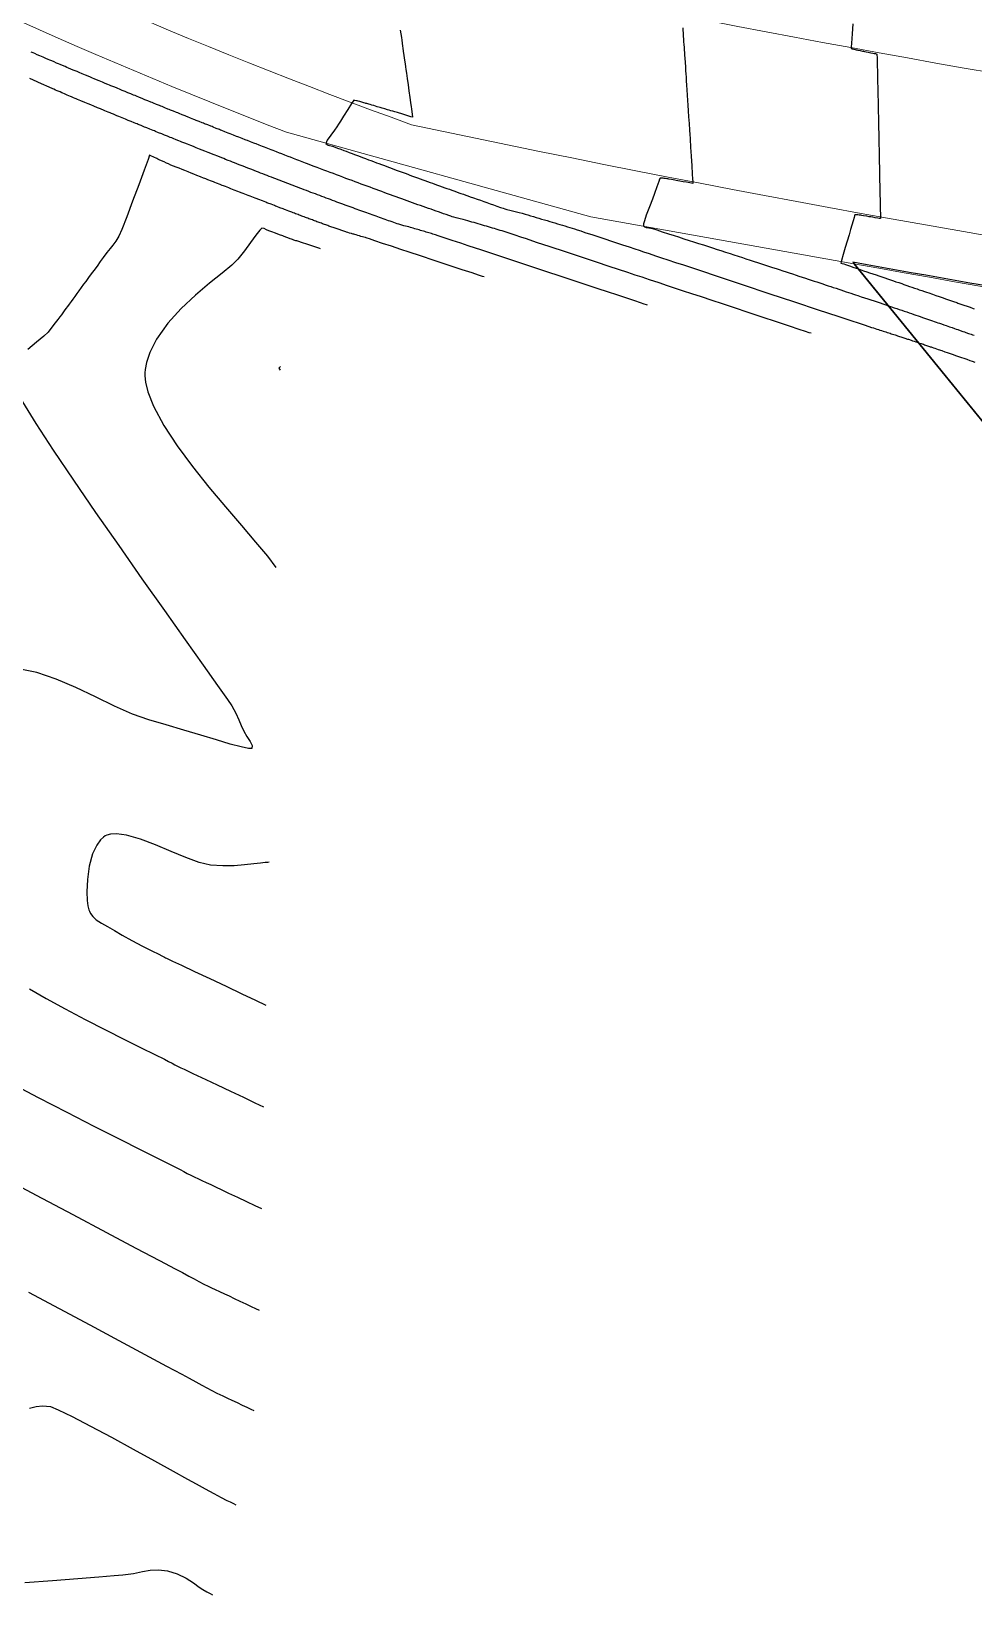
# Model space of a CAD drawing. Header units: millimetres. Extents: x 340454 to 342791, y 6993867 to 6995092.
# Drawn here: x 341293.2 to 341348.8, y 6994342.2 to 6994434.4 of the extents above; entities that cross this region are included whole.
import ezdxf

# ---------------------------------------------------------------- set-up
doc = ezdxf.new("R2010")
doc.units = ezdxf.units.MM
doc.header["$LTSCALE"] = 10
for name, color, linetype in [('T-HM-CURVA_INTERMEDIARIA', 45, 'Continuous'), ('T-HM-CURVA_MESTRA', 20, 'Continuous'), ('URB-Calçadas', 2, 'Continuous'), ('URB-Quadras', 3, 'Continuous')]:
    doc.layers.add(name, color=color, linetype=linetype)

msp = doc.modelspace()

# ---------------------------------------------------------------- linework, layer by layer
at = {"layer": 'T-HM-CURVA_INTERMEDIARIA', "color": 45, "linetype": 'Continuous', "lineweight": -3, "flags": 128}
for points, elevation in [([(341331.624, 6994434.579), (341331.655, 6994434.123), (341331.672, 6994433.875), (341331.681, 6994433.744), (341331.691, 6994433.613), (341331.705, 6994433.399), (341331.732, 6994432.997), (341331.76, 6994432.564), (341331.781, 6994432.254), (341331.796, 6994432.044), (341331.808, 6994431.877), (341331.822, 6994431.667), (341331.836, 6994431.45), (341331.852, 6994431.199), (341331.87, 6994430.919), (341331.889, 6994430.619), (341331.911, 6994430.289), (341331.929, 6994430.026), (341331.951, 6994429.695), (341331.974, 6994429.339), (341332, 6994428.934), (341332.024, 6994428.557), (341332.041, 6994428.285), (341332.055, 6994428.056), (341332.067, 6994427.871), (341332.077, 6994427.7), (341332.089, 6994427.504), (341332.1, 6994427.308), (341332.12, 6994426.994), (341332.153, 6994426.464), (341332.184, 6994425.95), (341332.201, 6994425.679), (341332.212, 6994425.51), (341332.217, 6994425.411), (341332.152, 6994425.423), (341332.049, 6994425.441), (341331.839, 6994425.479), (341331.652, 6994425.512), (341331.465, 6994425.545), (341331.341, 6994425.568), (341331.247, 6994425.584), (341331.153, 6994425.601), (341330.967, 6994425.634), (341330.805, 6994425.664), (341330.749, 6994425.673), (341330.697, 6994425.682), (341330.605, 6994425.697), (341330.526, 6994425.708), (341330.474, 6994425.715), (341330.422, 6994425.721), (341330.357, 6994425.726), (341330.299, 6994425.727), (341330.257, 6994425.671), (341330.209, 6994425.53), (341330.098, 6994425.202), (341329.966, 6994424.811), (341329.841, 6994424.483), (341329.66, 6994424.025), (341329.476, 6994423.542), (341329.364, 6994423.208), (341329.318, 6994423.023), (341329.313, 6994422.944), (341329.319, 6994422.92), (341329.336, 6994422.892), (341329.381, 6994422.851), (341329.47, 6994422.816), (341329.622, 6994422.794), (341329.845, 6994422.751), (341330.105, 6994422.667), (341330.422, 6994422.565), (341330.795, 6994422.445), (341331.122, 6994422.34), (341331.383, 6994422.256), (341331.697, 6994422.154), (341332.008, 6994422.054), (341332.256, 6994421.974), (341332.555, 6994421.877), (341332.851, 6994421.782), (341333.087, 6994421.705), (341333.371, 6994421.613), (341333.653, 6994421.522), (341333.877, 6994421.449), (341334.148, 6994421.361), (341334.416, 6994421.274), (341334.63, 6994421.205), (341334.888, 6994421.121), (341335.143, 6994421.038), (341335.347, 6994420.972), (341335.593, 6994420.892), (341335.837, 6994420.813), (341336.031, 6994420.749), (341336.265, 6994420.673), (341336.497, 6994420.597), (341336.683, 6994420.537), (341336.906, 6994420.463), (341337.128, 6994420.391), (341337.305, 6994420.333), (341337.518, 6994420.263), (341337.73, 6994420.194), (341337.899, 6994420.139), (341338.103, 6994420.072), (341338.305, 6994420.005), (341338.466, 6994419.953), (341338.661, 6994419.888), (341338.854, 6994419.825), (341339.008, 6994419.774), (341339.194, 6994419.713), (341339.379, 6994419.652), (341339.526, 6994419.603), (341339.705, 6994419.545), (341339.881, 6994419.486), (341340.022, 6994419.44), (341340.193, 6994419.383), (341340.362, 6994419.327), (341340.496, 6994419.283), (341340.66, 6994419.229), (341340.822, 6994419.175), (341340.951, 6994419.132), (341341.107, 6994419.08), (341341.262, 6994419.029), (341341.385, 6994418.988), (341341.535, 6994418.938), (341341.684, 6994418.889), (341341.802, 6994418.849), (341341.945, 6994418.801), (341342.145, 6994418.735), (341342.339, 6994418.67), (341342.53, 6994418.606), (341342.716, 6994418.544), (341342.899, 6994418.482), (341343.077, 6994418.422), (341343.253, 6994418.363), (341343.424, 6994418.306), (341343.593, 6994418.249), (341343.757, 6994418.194), (341343.92, 6994418.139), (341344.077, 6994418.086), (341344.234, 6994418.032), (341344.384, 6994417.982), (341344.535, 6994417.931), (341344.678, 6994417.882), (341344.823, 6994417.832), (341344.962, 6994417.785), (341345.101, 6994417.738), (341345.234, 6994417.692), (341345.367, 6994417.647), (341345.496, 6994417.603), (341345.624, 6994417.559), (341345.747, 6994417.517), (341345.87, 6994417.474), (341345.989, 6994417.433), (341346.108, 6994417.392), (341346.222, 6994417.353), (341346.336, 6994417.314), (341346.446, 6994417.276), (341346.555, 6994417.238), (341346.661, 6994417.201), (341346.765, 6994417.165), (341346.869, 6994417.129), (341347.011, 6994417.08), (341347.15, 6994417.031), (341347.25, 6994416.996), (341347.35, 6994416.962), (341347.495, 6994416.911), (341347.638, 6994416.861), (341347.734, 6994416.828), (341347.831, 6994416.794), (341347.98, 6994416.742), (341348.126, 6994416.691), (341348.219, 6994416.658), (341348.312, 6994416.626), (341348.464, 6994416.573), (341348.614, 6994416.52), (341348.704, 6994416.488), (341348.794, 6994416.457)], 691), ([(341341.655, 6994434.811), (341341.61, 6994434.228), (341341.568, 6994433.681), (341341.549, 6994433.438), (341341.543, 6994433.386), (341341.604, 6994433.353), (341341.653, 6994433.336), (341341.714, 6994433.319), (341341.786, 6994433.301), (341341.846, 6994433.287), (341341.894, 6994433.276), (341341.95, 6994433.264), (341342.084, 6994433.237), (341342.22, 6994433.209), (341342.278, 6994433.197), (341342.337, 6994433.185), (341342.43, 6994433.166), (341342.562, 6994433.14), (341342.718, 6994433.108), (341342.828, 6994433.086), (341342.903, 6994433.07), (341342.983, 6994433.062), (341343.071, 6994433.036), (341343.085, 6994432.786), (341343.091, 6994432.33), (341343.094, 6994432.037), (341343.097, 6994431.909), (341343.1, 6994431.781), (341343.102, 6994431.671), (341343.106, 6994431.523), (341343.11, 6994431.342), (341343.115, 6994431.104), (341343.124, 6994430.686), (341343.135, 6994430.179), (341343.146, 6994429.677), (341343.154, 6994429.27), (341343.161, 6994428.925), (341343.166, 6994428.656), (341343.171, 6994428.387), (341343.178, 6994428.042), (341343.185, 6994427.689), (341343.192, 6994427.401), (341343.198, 6994427.107), (341343.206, 6994426.735), (341343.215, 6994426.289), (341343.227, 6994425.723), (341343.238, 6994425.154), (341343.247, 6994424.699), (341343.252, 6994424.474), (341343.254, 6994424.324), (341343.257, 6994424.175), (341343.266, 6994423.91), (341343.277, 6994423.54), (341343.273, 6994423.344), (341343.199, 6994423.35), (341343.112, 6994423.37), (341342.974, 6994423.392), (341342.819, 6994423.417), (341342.715, 6994423.434), (341342.611, 6994423.45), (341342.473, 6994423.473), (341342.278, 6994423.504), (341342.175, 6994423.521), (341342.111, 6994423.531), (341342.026, 6994423.542), (341341.942, 6994423.552), (341341.88, 6994423.557), (341341.83, 6994423.559), (341341.768, 6994423.554), (341341.751, 6994423.498), (341341.725, 6994423.408), (341341.664, 6994423.199), (341341.591, 6994422.95), (341341.516, 6994422.691), (341341.427, 6994422.386), (341341.318, 6994422.012), (341341.206, 6994421.638), (341341.078, 6994421.219), (341340.976, 6994420.874), (341340.94, 6994420.719), (341341.015, 6994420.685), (341341.109, 6994420.662), (341341.225, 6994420.623), (341341.447, 6994420.548), (341341.707, 6994420.461), (341341.914, 6994420.39), (341342.079, 6994420.335), (341342.28, 6994420.267), (341342.48, 6994420.199), (341342.638, 6994420.146), (341342.831, 6994420.08), (341343.023, 6994420.015), (341343.175, 6994419.963), (341343.361, 6994419.9), (341343.544, 6994419.838), (341343.691, 6994419.788), (341343.869, 6994419.727), (341344.046, 6994419.667), (341344.186, 6994419.619), (341344.358, 6994419.561), (341344.528, 6994419.503), (341344.663, 6994419.456), (341344.827, 6994419.4), (341344.991, 6994419.344), (341345.121, 6994419.299), (341345.279, 6994419.245), (341345.436, 6994419.191), (341345.561, 6994419.148), (341345.714, 6994419.096), (341345.865, 6994419.044), (341345.985, 6994419.002), (341346.131, 6994418.952), (341346.335, 6994418.881), (341346.533, 6994418.813), (341346.729, 6994418.745), (341346.92, 6994418.678), (341347.162, 6994418.594), (341347.293, 6994418.549), (341347.35, 6994418.529), (341347.408, 6994418.509), (341347.589, 6994418.446), (341347.772, 6994418.382), (341347.833, 6994418.361), (341347.895, 6994418.339), (341348.072, 6994418.277), (341348.251, 6994418.215), (341348.317, 6994418.192), (341348.382, 6994418.169), (341348.555, 6994418.108), (341348.73, 6994418.047), (341348.8, 6994418.023)], 692), ([(341339.184, 6994416.576), (341339.084, 6994416.609), (341338.864, 6994416.682), (341338.491, 6994416.806), (341337.926, 6994416.993), (341337.143, 6994417.253), (341336.313, 6994417.528), (341335.478, 6994417.805), (341334.681, 6994418.069), (341333.963, 6994418.307), (341333.366, 6994418.505), (341332.724, 6994418.718), (341332.17, 6994418.902), (341331.673, 6994419.067), (341331.205, 6994419.222), (341330.733, 6994419.379), (341330.228, 6994419.546), (341329.673, 6994419.73), (341329.232, 6994419.876), (341328.829, 6994420.01), (341328.389, 6994420.156), (341327.833, 6994420.34), (341327.299, 6994420.518), (341326.548, 6994420.767), (341325.661, 6994421.061), (341324.723, 6994421.372), (341323.813, 6994421.673), (341323.015, 6994421.938), (341322.411, 6994422.139), (341322.081, 6994422.248), (341321.753, 6994422.357), (341321.452, 6994422.457), (341321.219, 6994422.534), (341321.096, 6994422.575), (341320.978, 6994422.611), (341320.864, 6994422.645), (341320.753, 6994422.678), (341320.641, 6994422.711), (341320.528, 6994422.745), (341320.413, 6994422.779), (341320.298, 6994422.814), (341320.181, 6994422.848), (341320.064, 6994422.883), (341319.945, 6994422.918), (341319.825, 6994422.954), (341319.704, 6994422.989), (341319.582, 6994423.025), (341319.459, 6994423.061), (341319.335, 6994423.098), (341319.209, 6994423.135), (341319.083, 6994423.171), (341318.955, 6994423.209), (341318.827, 6994423.247), (341318.696, 6994423.284), (341318.517, 6994423.327), (341318.275, 6994423.384), (341318.132, 6994423.419), (341318.049, 6994423.447), (341317.967, 6994423.476), (341317.853, 6994423.516), (341317.681, 6994423.575), (341317.537, 6994423.625), (341317.39, 6994423.677), (341317.243, 6994423.728), (341317.094, 6994423.78), (341316.946, 6994423.832), (341316.795, 6994423.886), (341316.644, 6994423.939), (341316.49, 6994423.993), (341316.337, 6994424.047), (341316.181, 6994424.102), (341316.026, 6994424.158), (341315.868, 6994424.214), (341315.71, 6994424.27), (341315.551, 6994424.328), (341315.391, 6994424.385), (341315.229, 6994424.443), (341315.066, 6994424.502), (341314.903, 6994424.561), (341314.738, 6994424.62), (341314.572, 6994424.681), (341314.405, 6994424.741), (341314.237, 6994424.802), (341314.068, 6994424.864), (341313.898, 6994424.926), (341313.727, 6994424.989), (341313.555, 6994425.052), (341313.382, 6994425.115), (341313.208, 6994425.18), (341313.032, 6994425.244), (341312.856, 6994425.309), (341312.679, 6994425.375), (341312.501, 6994425.441), (341312.321, 6994425.508), (341312.141, 6994425.575), (341311.96, 6994425.642), (341311.778, 6994425.71), (341311.595, 6994425.779), (341311.411, 6994425.848), (341311.226, 6994425.917), (341311.04, 6994425.988), (341310.853, 6994426.058), (341310.665, 6994426.129), (341310.476, 6994426.2), (341310.287, 6994426.272), (341310.096, 6994426.344), (341309.905, 6994426.417), (341309.657, 6994426.512), (341309.52, 6994426.564), (341309.458, 6994426.588), (341309.397, 6994426.611), (341309.205, 6994426.685), (341309.013, 6994426.758), (341308.951, 6994426.782), (341308.889, 6994426.806), (341308.698, 6994426.879), (341308.506, 6994426.953), (341308.444, 6994426.977), (341308.381, 6994427.001), (341308.191, 6994427.074), (341308, 6994427.148), (341307.937, 6994427.172), (341307.874, 6994427.196), (341307.684, 6994427.27), (341307.494, 6994427.343), (341307.43, 6994427.368), (341307.367, 6994427.392), (341307.178, 6994427.466), (341306.988, 6994427.539), (341306.924, 6994427.564), (341306.86, 6994427.589), (341306.672, 6994427.663), (341306.483, 6994427.736), (341306.418, 6994427.761), (341306.354, 6994427.786), (341306.166, 6994427.86), (341305.977, 6994427.934), (341305.912, 6994427.959), (341305.847, 6994427.985), (341305.66, 6994428.058), (341305.473, 6994428.131), (341305.407, 6994428.157), (341305.341, 6994428.183), (341305.155, 6994428.256), (341304.968, 6994428.33), (341304.901, 6994428.356), (341304.835, 6994428.382), (341304.65, 6994428.456), (341304.464, 6994428.529), (341304.396, 6994428.556), (341304.329, 6994428.582), (341304.145, 6994428.655), (341303.96, 6994428.728), (341303.891, 6994428.756), (341303.823, 6994428.783), (341303.64, 6994428.856), (341303.457, 6994428.928), (341303.387, 6994428.956), (341303.317, 6994428.984), (341303.136, 6994429.057), (341302.954, 6994429.129), (341302.882, 6994429.158), (341302.811, 6994429.186), (341302.631, 6994429.258), (341302.451, 6994429.33), (341302.378, 6994429.36), (341302.305, 6994429.389), (341302.127, 6994429.46), (341301.948, 6994429.532), (341301.874, 6994429.562), (341301.8, 6994429.592), (341301.623, 6994429.663), (341301.446, 6994429.735), (341301.37, 6994429.765), (341301.294, 6994429.796), (341301.12, 6994429.866), (341300.944, 6994429.938), (341300.866, 6994429.969), (341300.788, 6994430.001), (341300.616, 6994430.071), (341300.442, 6994430.141), (341300.362, 6994430.174), (341300.282, 6994430.206), (341300.112, 6994430.275), (341299.941, 6994430.345), (341299.859, 6994430.379), (341299.776, 6994430.412), (341299.609, 6994430.481), (341299.44, 6994430.55), (341299.355, 6994430.585), (341299.27, 6994430.619), (341299.106, 6994430.687), (341298.939, 6994430.755), (341298.851, 6994430.791), (341298.764, 6994430.827), (341298.602, 6994430.893), (341298.438, 6994430.961), (341298.347, 6994430.998), (341298.257, 6994431.036), (341298.099, 6994431.101), (341297.938, 6994431.167), (341297.844, 6994431.206), (341297.749, 6994431.245), (341297.595, 6994431.309), (341297.438, 6994431.374), (341297.34, 6994431.415), (341297.241, 6994431.456), (341297.091, 6994431.518), (341296.938, 6994431.582), (341296.839, 6994431.623), (341296.739, 6994431.665), (341296.589, 6994431.727), (341296.439, 6994431.79), (341296.338, 6994431.832), (341296.238, 6994431.874), (341296.068, 6994431.945), (341295.94, 6994431.998), (341295.893, 6994432.018), (341295.819, 6994432.049), (341295.709, 6994432.095), (341295.58, 6994432.15), (341295.441, 6994432.208), (341295.338, 6994432.251), (341295.236, 6994432.295), (341295.09, 6994432.357), (341294.943, 6994432.419), (341294.839, 6994432.463), (341294.735, 6994432.507), (341294.591, 6994432.569), (341294.445, 6994432.631), (341294.34, 6994432.676), (341294.235, 6994432.721), (341294.092, 6994432.782), (341293.948, 6994432.844), (341293.842, 6994432.89), (341293.736, 6994432.936), (341293.594, 6994432.997), (341293.452, 6994433.059), (341293.344, 6994433.106), (341293.237, 6994433.152)], 689), ([(341329.551, 6994418.237), (341329.487, 6994418.258), (341329.352, 6994418.303), (341329.13, 6994418.376), (341328.799, 6994418.486), (341328.329, 6994418.642), (341327.796, 6994418.819), (341327.202, 6994419.016), (341326.652, 6994419.198), (341325.765, 6994419.493), (341324.641, 6994419.865), (341323.381, 6994420.283), (341322.085, 6994420.713), (341320.853, 6994421.122), (341319.786, 6994421.475), (341318.984, 6994421.741), (341318.549, 6994421.886), (341318.045, 6994422.053), (341317.575, 6994422.209), (341317.221, 6994422.326), (341317.065, 6994422.378), (341316.978, 6994422.404), (341316.896, 6994422.429), (341316.819, 6994422.452), (341316.742, 6994422.475), (341316.663, 6994422.499), (341316.584, 6994422.522), (341316.505, 6994422.546), (341316.424, 6994422.57), (341316.343, 6994422.594), (341316.261, 6994422.618), (341316.178, 6994422.643), (341316.094, 6994422.667), (341316.01, 6994422.692), (341315.925, 6994422.717), (341315.839, 6994422.742), (341315.752, 6994422.768), (341315.665, 6994422.793), (341315.577, 6994422.819), (341315.488, 6994422.845), (341315.398, 6994422.871), (341315.193, 6994422.92), (341315.008, 6994422.964), (341314.951, 6994422.983), (341314.894, 6994423.003), (341314.809, 6994423.033), (341314.696, 6994423.072), (341314.597, 6994423.107), (341314.496, 6994423.142), (341314.394, 6994423.178), (341314.291, 6994423.213), (341314.189, 6994423.25), (341314.084, 6994423.286), (341313.98, 6994423.323), (341313.874, 6994423.361), (341313.768, 6994423.398), (341313.661, 6994423.436), (341313.553, 6994423.474), (341313.445, 6994423.513), (341313.336, 6994423.552), (341313.225, 6994423.592), (341313.115, 6994423.631), (341313.003, 6994423.672), (341312.891, 6994423.712), (341312.777, 6994423.753), (341312.664, 6994423.794), (341312.549, 6994423.836), (341312.434, 6994423.877), (341312.318, 6994423.92), (341312.201, 6994423.962), (341312.084, 6994424.005), (341311.966, 6994424.048), (341311.846, 6994424.092), (341311.727, 6994424.136), (341311.606, 6994424.18), (341311.486, 6994424.225), (341311.364, 6994424.27), (341311.242, 6994424.315), (341311.118, 6994424.361), (341310.995, 6994424.407), (341310.87, 6994424.453), (341310.745, 6994424.5), (341310.619, 6994424.547), (341310.493, 6994424.594), (341310.365, 6994424.642), (341310.238, 6994424.69), (341310.109, 6994424.738), (341309.98, 6994424.787), (341309.85, 6994424.836), (341309.72, 6994424.885), (341309.589, 6994424.935), (341309.458, 6994424.985), (341309.325, 6994425.035), (341309.188, 6994425.088), (341309.059, 6994425.137), (341308.934, 6994425.184), (341308.81, 6994425.232), (341308.68, 6994425.281), (341308.548, 6994425.332), (341308.422, 6994425.38), (341308.295, 6994425.429), (341308.168, 6994425.478), (341308.038, 6994425.528), (341307.908, 6994425.577), (341307.781, 6994425.626), (341307.654, 6994425.675), (341307.528, 6994425.724), (341307.396, 6994425.775), (341307.266, 6994425.825), (341307.142, 6994425.873), (341307.018, 6994425.921), (341306.884, 6994425.973), (341306.752, 6994426.024), (341306.63, 6994426.071), (341306.509, 6994426.118), (341306.372, 6994426.171), (341306.237, 6994426.224), (341306.118, 6994426.27), (341306, 6994426.316), (341305.86, 6994426.371), (341305.723, 6994426.424), (341305.607, 6994426.469), (341305.491, 6994426.515), (341305.348, 6994426.57), (341305.208, 6994426.625), (341305.095, 6994426.669), (341304.983, 6994426.714), (341304.837, 6994426.771), (341304.694, 6994426.827), (341304.584, 6994426.87), (341304.475, 6994426.913), (341304.325, 6994426.972), (341304.179, 6994427.03), (341304.073, 6994427.072), (341303.967, 6994427.114), (341303.814, 6994427.174), (341303.664, 6994427.233), (341303.562, 6994427.274), (341303.459, 6994427.314), (341303.303, 6994427.377), (341303.149, 6994427.437), (341303.051, 6994427.477), (341302.952, 6994427.516), (341302.791, 6994427.58), (341302.634, 6994427.643), (341302.54, 6994427.68), (341302.445, 6994427.718), (341302.28, 6994427.784), (341302.119, 6994427.848), (341302.029, 6994427.884), (341301.939, 6994427.92), (341301.769, 6994427.989), (341301.603, 6994428.055), (341301.518, 6994428.089), (341301.433, 6994428.124), (341301.258, 6994428.194), (341301.086, 6994428.263), (341301.006, 6994428.295), (341300.927, 6994428.327), (341300.746, 6994428.4), (341300.569, 6994428.472), (341300.495, 6994428.502), (341300.421, 6994428.532), (341300.235, 6994428.607), (341300.052, 6994428.681), (341299.984, 6994428.709), (341299.916, 6994428.736), (341299.723, 6994428.815), (341299.533, 6994428.892), (341299.472, 6994428.917), (341299.411, 6994428.942), (341299.302, 6994428.986), (341299.12, 6994429.061), (341299.014, 6994429.104), (341298.96, 6994429.126), (341298.906, 6994429.148), (341298.795, 6994429.194), (341298.602, 6994429.272), (341298.494, 6994429.317), (341298.402, 6994429.354), (341298.287, 6994429.402), (341298.085, 6994429.485), (341297.972, 6994429.531), (341297.898, 6994429.562), (341297.779, 6994429.611), (341297.566, 6994429.698), (341297.45, 6994429.746), (341297.394, 6994429.769), (341297.317, 6994429.801), (341297.138, 6994429.875), (341296.925, 6994429.963), (341296.747, 6994430.037), (341296.59, 6994430.102), (341296.398, 6994430.182), (341296.165, 6994430.279), (341295.969, 6994430.361), (341295.885, 6994430.396), (341295.829, 6994430.419), (341295.724, 6994430.463), (341295.618, 6994430.508), (341295.558, 6994430.533), (341295.457, 6994430.576), (341295.356, 6994430.618), (341295.31, 6994430.638), (341295.201, 6994430.685), (341295.092, 6994430.732), (341295.041, 6994430.753), (341294.934, 6994430.8), (341294.827, 6994430.846), (341294.774, 6994430.869), (341294.668, 6994430.916), (341294.562, 6994430.962), (341294.508, 6994430.986), (341294.296, 6994431.08), (341293.834, 6994431.286), (341293.369, 6994431.493), (341293.15, 6994431.591)], 688), ([(341319.918, 6994419.898), (341319.821, 6994419.93), (341319.6, 6994420.003), (341319.216, 6994420.131), (341318.624, 6994420.327), (341317.809, 6994420.597), (341316.972, 6994420.875), (341316.182, 6994421.137), (341315.507, 6994421.361), (341315.016, 6994421.524), (341314.474, 6994421.703), (341313.943, 6994421.879), (341313.486, 6994422.031), (341313.163, 6994422.138), (341313.035, 6994422.18), (341312.979, 6994422.198), (341312.927, 6994422.214), (341312.842, 6994422.239), (341312.755, 6994422.265), (341312.667, 6994422.291), (341312.576, 6994422.318), (341312.484, 6994422.345), (341312.391, 6994422.373), (341312.296, 6994422.401), (341312.247, 6994422.415), (341312.199, 6994422.429), (341312.149, 6994422.443), (341312.1, 6994422.458), (341311.989, 6994422.484), (341311.885, 6994422.509), (341311.822, 6994422.531), (341311.771, 6994422.548), (341311.712, 6994422.569), (341311.657, 6994422.588), (341311.601, 6994422.607), (341311.545, 6994422.627), (341311.489, 6994422.647), (341311.432, 6994422.667), (341311.374, 6994422.687), (341311.316, 6994422.708), (341311.258, 6994422.728), (341311.199, 6994422.749), (341311.14, 6994422.77), (341311.081, 6994422.791), (341311.021, 6994422.812), (341310.96, 6994422.834), (341310.9, 6994422.856), (341310.838, 6994422.878), (341310.777, 6994422.9), (341310.715, 6994422.922), (341310.652, 6994422.945), (341310.589, 6994422.968), (341310.526, 6994422.991), (341310.462, 6994423.014), (341310.398, 6994423.037), (341310.334, 6994423.06), (341310.269, 6994423.084), (341310.204, 6994423.108), (341310.138, 6994423.132), (341310.072, 6994423.156), (341310.005, 6994423.181), (341309.939, 6994423.206), (341309.871, 6994423.23), (341309.804, 6994423.256), (341309.736, 6994423.281), (341309.667, 6994423.306), (341309.598, 6994423.332), (341309.529, 6994423.358), (341309.46, 6994423.384), (341309.39, 6994423.41), (341309.32, 6994423.436), (341309.249, 6994423.463), (341309.178, 6994423.489), (341309.107, 6994423.516), (341309.035, 6994423.543), (341308.963, 6994423.571), (341308.891, 6994423.598), (341308.818, 6994423.626), (341308.745, 6994423.653), (341308.672, 6994423.681), (341308.598, 6994423.709), (341308.409, 6994423.781), (341308.223, 6994423.852), (341308.153, 6994423.879), (341308.084, 6994423.906), (341307.891, 6994423.979), (341307.701, 6994424.052), (341307.635, 6994424.077), (341307.57, 6994424.103), (341307.374, 6994424.178), (341307.18, 6994424.252), (341307.118, 6994424.276), (341307.056, 6994424.3), (341306.856, 6994424.377), (341306.658, 6994424.453), (341306.6, 6994424.476), (341306.543, 6994424.498), (341306.432, 6994424.541), (341306.245, 6994424.613), (341306.136, 6994424.655), (341306.083, 6994424.676), (341306.03, 6994424.697), (341305.918, 6994424.74), (341305.724, 6994424.815), (341305.614, 6994424.858), (341305.566, 6994424.877), (341305.517, 6994424.896), (341305.403, 6994424.94), (341305.204, 6994425.018), (341305.092, 6994425.061), (341305.005, 6994425.096), (341304.889, 6994425.141), (341304.684, 6994425.221), (341304.57, 6994425.266), (341304.493, 6994425.296), (341304.375, 6994425.342), (341304.163, 6994425.425), (341304.047, 6994425.471), (341303.981, 6994425.497), (341303.861, 6994425.544), (341303.643, 6994425.63), (341303.524, 6994425.677), (341303.47, 6994425.698), (341303.392, 6994425.729), (341303.214, 6994425.8), (341303, 6994425.884), (341302.823, 6994425.954), (341302.669, 6994426.015), (341302.476, 6994426.092), (341302.284, 6994426.168), (341302.131, 6994426.229), (341301.951, 6994426.301), (341301.769, 6994426.373), (341301.623, 6994426.43), (341301.466, 6994426.495), (341301.322, 6994426.558), (341301.208, 6994426.611), (341301.071, 6994426.674), (341300.822, 6994426.788), (341300.694, 6994426.845), (341300.641, 6994426.871), (341300.465, 6994426.951), (341300.285, 6994427.033), (341300.209, 6994427.069), (341300.119, 6994426.828), (341299.89, 6994426.201), (341299.57, 6994425.332), (341299.211, 6994424.364), (341298.862, 6994423.44), (341298.573, 6994422.702), (341298.395, 6994422.294), (341298.219, 6994422.003), (341298.052, 6994421.78), (341297.883, 6994421.577), (341297.699, 6994421.342), (341297.481, 6994421.044), (341297.306, 6994420.804), (341297.114, 6994420.541), (341296.928, 6994420.287), (341296.779, 6994420.084), (341296.614, 6994419.857), (341296.454, 6994419.639), (341296.326, 6994419.464), (341296.183, 6994419.268), (341296.044, 6994419.078), (341295.933, 6994418.925), (341295.807, 6994418.754), (341295.685, 6994418.587), (341295.587, 6994418.453), (341295.477, 6994418.302), (341295.369, 6994418.154), (341295.282, 6994418.036), (341295.184, 6994417.901), (341295.091, 6994417.773), (341295.017, 6994417.671), (341294.923, 6994417.544), (341294.81, 6994417.393), (341294.653, 6994417.184), (341294.46, 6994416.932), (341294.239, 6994416.649), (341293.973, 6994416.399), (341293.545, 6994416.052), (341293.046, 6994415.62)], 687), ([(341310.286, 6994421.559), (341310.238, 6994421.574), (341310.116, 6994421.615), (341309.885, 6994421.692), (341309.541, 6994421.806), (341309.168, 6994421.929), (341309.005, 6994421.983), (341308.943, 6994422.003), (341308.892, 6994422.018), (341308.839, 6994422.034), (341308.761, 6994422.054), (341308.707, 6994422.073), (341308.642, 6994422.096), (341308.574, 6994422.12), (341308.503, 6994422.146), (341308.454, 6994422.163), (341308.404, 6994422.182), (341308.353, 6994422.201), (341308.301, 6994422.22), (341308.247, 6994422.24), (341308.193, 6994422.261), (341308.137, 6994422.282), (341308.055, 6994422.313), (341307.864, 6994422.386), (341307.636, 6994422.473), (341307.425, 6994422.554), (341307.244, 6994422.623), (341307.107, 6994422.675), (341306.961, 6994422.754), (341306.829, 6994422.782), (341306.708, 6994422.658), (341306.476, 6994422.356), (341306.162, 6994421.931), (341305.797, 6994421.441), (341305.412, 6994420.942), (341305.06, 6994420.601), (341304.479, 6994420.125), (341303.74, 6994419.53), (341302.913, 6994418.828), (341302.069, 6994418.036), (341301.278, 6994417.166), (341300.613, 6994416.233), (341300.217, 6994415.451), (341300.025, 6994414.849), (341299.954, 6994414.442), (341299.938, 6994414.237), (341299.937, 6994414.065), (341299.972, 6994413.704), (341300.112, 6994413.122), (341300.446, 6994412.279), (341301.06, 6994411.143), (341301.844, 6994409.948), (341302.745, 6994408.728), (341303.71, 6994407.516), (341304.686, 6994406.347), (341305.621, 6994405.254), (341306.462, 6994404.271), (341307.157, 6994403.432), (341307.651, 6994402.771)], 686), ([(341292.726, 6994412.529), (341293.517, 6994411.25), (341294.534, 6994409.692), (341295.722, 6994407.925), (341297.026, 6994406.023), (341298.392, 6994404.059), (341299.764, 6994402.103), (341301.087, 6994400.229), (341302.307, 6994398.509), (341303.369, 6994397.015), (341304.218, 6994395.82), (341304.798, 6994394.995), (341305.055, 6994394.614), (341305.287, 6994394.178), (341305.462, 6994393.803), (341305.609, 6994393.462), (341305.759, 6994393.128), (341305.946, 6994392.802), (341306.136, 6994392.514), (341306.259, 6994392.277), (341306.242, 6994392.108), (341306.05, 6994392.1), (341305.61, 6994392.192), (341304.965, 6994392.367), (341304.159, 6994392.605), (341303.233, 6994392.886), (341302.23, 6994393.19), (341301.191, 6994393.5), (341300.161, 6994393.794), (341299.203, 6994394.132), (341298.15, 6994394.603), (341297.031, 6994395.146), (341295.876, 6994395.699), (341294.715, 6994396.2), (341293.576, 6994396.588), (341292.49, 6994396.799)], 687), ([(341307.259, 6994385.397), (341307.181, 6994385.393), (341307.016, 6994385.379), (341306.748, 6994385.35), (341306.354, 6994385.3), (341305.804, 6994385.237), (341305.192, 6994385.191), (341304.52, 6994385.183), (341303.792, 6994385.232), (341303.14, 6994385.383), (341302.351, 6994385.67), (341301.476, 6994386.034), (341300.566, 6994386.416), (341299.673, 6994386.758), (341298.847, 6994387), (341298.269, 6994387.082), (341297.9, 6994387.059), (341297.692, 6994386.996), (341297.6, 6994386.949), (341297.503, 6994386.883), (341297.325, 6994386.722), (341297.096, 6994386.413), (341296.858, 6994385.902), (341296.657, 6994385.163), (341296.549, 6994384.385), (341296.52, 6994383.646), (341296.543, 6994383.137), (341296.583, 6994382.829), (341296.618, 6994382.668), (341296.638, 6994382.603), (341296.668, 6994382.523), (341296.737, 6994382.379), (341296.862, 6994382.198), (341297.064, 6994382.007), (341297.371, 6994381.811), (341297.731, 6994381.615), (341298.138, 6994381.371), (341298.59, 6994381.098), (341299.17, 6994380.78), (341299.785, 6994380.459), (341300.345, 6994380.177), (341300.756, 6994379.973), (341300.928, 6994379.888), (341301.018, 6994379.84), (341301.093, 6994379.801), (341301.152, 6994379.772), (341301.212, 6994379.744), (341301.285, 6994379.71), (341301.369, 6994379.67), (341301.572, 6994379.574), (341302.097, 6994379.326), (341302.855, 6994378.968), (341303.758, 6994378.541), (341304.719, 6994378.086), (341305.65, 6994377.646), (341306.462, 6994377.262), (341307.069, 6994376.975)], 686), ([(341293.136, 6994377.943), (341294.128, 6994377.372), (341295.246, 6994376.76), (341296.426, 6994376.135), (341297.607, 6994375.525), (341298.725, 6994374.958), (341299.719, 6994374.46), (341300.527, 6994374.06), (341301.085, 6994373.784), (341301.333, 6994373.661), (341301.538, 6994373.551), (341301.704, 6994373.462), (341301.865, 6994373.379), (341302.057, 6994373.286), (341302.251, 6994373.196), (341302.408, 6994373.122), (341302.563, 6994373.048), (341302.756, 6994372.957), (341303.009, 6994372.838), (341303.52, 6994372.596), (341304.202, 6994372.274), (341304.971, 6994371.91), (341305.739, 6994371.547), (341306.422, 6994371.224), (341306.934, 6994370.982)], 687), ([(341291.975, 6994372.409), (341293.652, 6994371.526), (341295.327, 6994370.66), (341296.936, 6994369.84), (341298.414, 6994369.094), (341299.697, 6994368.451), (341300.721, 6994367.941), (341301.423, 6994367.593), (341301.738, 6994367.435), (341302.006, 6994367.291), (341302.23, 6994367.17), (341302.432, 6994367.062), (341302.637, 6994366.957), (341302.869, 6994366.843), (341303.055, 6994366.757), (341303.289, 6994366.648), (341303.555, 6994366.523), (341303.817, 6994366.399), (341304.143, 6994366.245), (341304.43, 6994366.109), (341304.869, 6994365.902), (341305.392, 6994365.654), (341305.932, 6994365.399), (341306.423, 6994365.167), (341306.798, 6994364.989)], 688), ([(341291.276, 6994366.977), (341293.522, 6994365.784), (341295.685, 6994364.636), (341297.676, 6994363.579), (341299.406, 6994362.66), (341300.787, 6994361.928), (341301.729, 6994361.428), (341302.143, 6994361.208), (341302.521, 6994361.005), (341302.835, 6994360.835), (341303.12, 6994360.683), (341303.409, 6994360.535), (341303.665, 6994360.409), (341303.866, 6994360.314), (341304.068, 6994360.221), (341304.327, 6994360.101), (341304.617, 6994359.964), (341304.893, 6994359.833), (341305.187, 6994359.694), (341305.53, 6994359.532), (341305.884, 6994359.365), (341306.191, 6994359.22), (341306.451, 6994359.097), (341306.663, 6994358.996)], 689), ([(341293.129, 6994353.228), (341293.521, 6994353.314), (341293.905, 6994353.359), (341294.378, 6994353.312), (341294.835, 6994353.132), (341295.653, 6994352.732), (341296.729, 6994352.17), (341297.962, 6994351.506), (341299.252, 6994350.801), (341300.497, 6994350.113), (341301.596, 6994349.503), (341302.448, 6994349.03), (341302.952, 6994348.754), (341303.487, 6994348.47), (341303.997, 6994348.198), (341304.439, 6994347.962), (341304.772, 6994347.785), (341304.953, 6994347.691), (341305.153, 6994347.595), (341305.297, 6994347.528)], 691), ([(341292.856, 6994342.936), (341294.5, 6994343.068), (341295.978, 6994343.185), (341297.214, 6994343.282), (341298.129, 6994343.355), (341298.645, 6994343.398), (341299.271, 6994343.483), (341299.788, 6994343.585), (341300.256, 6994343.669), (341300.73, 6994343.699), (341301.27, 6994343.637), (341301.841, 6994343.458), (341302.358, 6994343.2), (341302.797, 6994342.919), (341303.138, 6994342.676), (341303.357, 6994342.528), (341303.589, 6994342.404), (341303.779, 6994342.303), (341303.927, 6994342.225)], 692)]:
    msp.add_lwpolyline(points, dxfattribs=dict(at, elevation=elevation))
at = {"layer": 'T-HM-CURVA_MESTRA', "color": 20, "linetype": 'Continuous', "lineweight": -3, "flags": 128}
for points, elevation in [([(341314.984, 6994434.441), (341315.016, 6994434.23), (341315.047, 6994434.018), (341315.071, 6994433.848), (341315.095, 6994433.668), (341315.117, 6994433.505), (341315.133, 6994433.376), (341315.155, 6994433.214), (341315.193, 6994432.96), (341315.238, 6994432.672), (341315.271, 6994432.454), (341315.292, 6994432.288), (341315.313, 6994432.121), (341315.344, 6994431.91), (341315.39, 6994431.596), (341315.446, 6994431.216), (341315.495, 6994430.864), (341315.548, 6994430.481), (341315.59, 6994430.172), (341315.608, 6994430.041), (341315.619, 6994429.953), (341315.647, 6994429.79), (341315.692, 6994429.495), (341315.703, 6994429.324), (341315.612, 6994429.339), (341315.497, 6994429.383), (341315.368, 6994429.42), (341315.184, 6994429.474), (341315.077, 6994429.505), (341315.01, 6994429.524), (341314.943, 6994429.543), (341314.815, 6994429.581), (341314.655, 6994429.628), (341314.54, 6994429.661), (341314.434, 6994429.692), (341314.333, 6994429.722), (341314.232, 6994429.752), (341314.064, 6994429.801), (341313.925, 6994429.843), (341313.866, 6994429.86), (341313.808, 6994429.877), (341313.626, 6994429.932), (341313.416, 6994429.994), (341313.298, 6994430.03), (341313.214, 6994430.055), (341313.129, 6994430.081), (341313.075, 6994430.097), (341313.017, 6994430.114), (341312.959, 6994430.131), (341312.907, 6994430.146), (341312.83, 6994430.168), (341312.774, 6994430.184), (341312.721, 6994430.199), (341312.658, 6994430.217), (341312.599, 6994430.233), (341312.51, 6994430.257), (341312.452, 6994430.271), (341312.395, 6994430.286), (341312.312, 6994430.305), (341312.255, 6994430.315), (341312.204, 6994430.268), (341312.108, 6994430.116), (341311.888, 6994429.767), (341311.639, 6994429.375), (341311.458, 6994429.089), (341311.334, 6994428.895), (341311.236, 6994428.741), (341311.111, 6994428.547), (341310.9, 6994428.26), (341310.68, 6994427.957), (341310.597, 6994427.757), (341310.74, 6994427.666), (341310.985, 6994427.609), (341311.141, 6994427.55), (341311.293, 6994427.492), (341311.48, 6994427.422), (341311.656, 6994427.355), (341311.796, 6994427.302), (341311.97, 6994427.237), (341312.145, 6994427.171), (341312.283, 6994427.119), (341312.456, 6994427.054), (341312.629, 6994426.989), (341312.766, 6994426.938), (341312.937, 6994426.874), (341313.108, 6994426.81), (341313.243, 6994426.759), (341313.412, 6994426.696), (341313.581, 6994426.633), (341313.716, 6994426.583), (341313.883, 6994426.521), (341314.05, 6994426.459), (341314.183, 6994426.41), (341314.348, 6994426.349), (341314.514, 6994426.288), (341314.645, 6994426.239), (341314.809, 6994426.179), (341314.972, 6994426.119), (341315.102, 6994426.071), (341315.263, 6994426.012), (341315.425, 6994425.952), (341315.553, 6994425.905), (341315.713, 6994425.847), (341315.872, 6994425.789), (341315.999, 6994425.742), (341316.157, 6994425.685), (341316.314, 6994425.628), (341316.439, 6994425.582), (341316.595, 6994425.526), (341316.75, 6994425.469), (341316.874, 6994425.424), (341317.028, 6994425.369), (341317.181, 6994425.313), (341317.303, 6994425.269), (341317.455, 6994425.215), (341317.606, 6994425.16), (341317.727, 6994425.117), (341317.876, 6994425.063), (341318.026, 6994425.01), (341318.144, 6994424.967), (341318.292, 6994424.915), (341318.439, 6994424.862), (341318.556, 6994424.82), (341318.702, 6994424.769), (341318.847, 6994424.717), (341318.963, 6994424.676), (341319.106, 6994424.625), (341319.306, 6994424.555), (341319.505, 6994424.485), (341319.702, 6994424.415), (341319.897, 6994424.347), (341320.091, 6994424.279), (341320.284, 6994424.211), (341320.475, 6994424.145), (341320.665, 6994424.079), (341320.89, 6994424), (341321.04, 6994423.949), (341321.147, 6994423.91), (341321.256, 6994423.874), (341321.443, 6994423.828), (341321.75, 6994423.757), (341321.994, 6994423.697), (341322.165, 6994423.649), (341322.333, 6994423.599), (341322.5, 6994423.55), (341322.665, 6994423.502), (341322.83, 6994423.453), (341322.992, 6994423.406), (341323.155, 6994423.358), (341323.314, 6994423.311), (341323.473, 6994423.264), (341323.629, 6994423.218), (341323.786, 6994423.172), (341323.938, 6994423.127), (341324.092, 6994423.081), (341324.242, 6994423.036), (341324.393, 6994422.992), (341324.54, 6994422.948), (341324.688, 6994422.903), (341324.833, 6994422.86), (341324.977, 6994422.818), (341325.12, 6994422.774), (341325.25, 6994422.732), (341325.414, 6994422.677), (341325.614, 6994422.61), (341325.865, 6994422.527), (341326.334, 6994422.371), (341326.924, 6994422.175), (341327.541, 6994421.971), (341328.086, 6994421.79), (341328.465, 6994421.664), (341328.799, 6994421.554), (341329.059, 6994421.468), (341329.318, 6994421.382), (341329.652, 6994421.271), (341330.02, 6994421.149), (341330.368, 6994421.033), (341330.747, 6994420.908), (341331.207, 6994420.755), (341331.666, 6994420.603), (341332.556, 6994420.308), (341333.766, 6994419.906), (341335.187, 6994419.435), (341336.707, 6994418.931), (341338.218, 6994418.43), (341339.608, 6994417.969), (341340.768, 6994417.584), (341341.587, 6994417.313), (341341.956, 6994417.191), (341342.307, 6994417.074), (341342.599, 6994416.977), (341342.753, 6994416.926), (341342.858, 6994416.892), (341342.958, 6994416.86), (341343.057, 6994416.828), (341343.153, 6994416.798), (341343.247, 6994416.767), (341343.338, 6994416.738), (341343.427, 6994416.709), (341343.513, 6994416.681), (341343.598, 6994416.654), (341343.68, 6994416.627), (341343.761, 6994416.601), (341343.84, 6994416.576), (341343.916, 6994416.551), (341343.991, 6994416.526), (341344.064, 6994416.503), (341344.135, 6994416.479), (341344.205, 6994416.457), (341344.273, 6994416.435), (341344.34, 6994416.413), (341344.404, 6994416.392), (341344.468, 6994416.371), (341344.53, 6994416.351), (341344.59, 6994416.331), (341344.649, 6994416.311), (341344.707, 6994416.292), (341344.764, 6994416.274), (341344.819, 6994416.256), (341344.873, 6994416.238), (341344.926, 6994416.221), (341344.978, 6994416.203), (341345.028, 6994416.187), (341345.078, 6994416.17), (341345.126, 6994416.154), (341345.173, 6994416.139), (341345.265, 6994416.108), (341345.352, 6994416.079), (341345.437, 6994416.051), (341345.517, 6994416.024), (341345.594, 6994415.998), (341345.668, 6994415.974), (341345.739, 6994415.95), (341345.808, 6994415.927), (341345.873, 6994415.905), (341345.936, 6994415.883), (341345.996, 6994415.863), (341346.054, 6994415.843), (341346.11, 6994415.824), (341346.164, 6994415.806), (341346.215, 6994415.788), (341346.265, 6994415.771), (341346.312, 6994415.755), (341346.402, 6994415.723), (341346.486, 6994415.694), (341346.671, 6994415.63), (341346.891, 6994415.554), (341347.066, 6994415.493), (341347.205, 6994415.445), (341347.38, 6994415.384), (341347.555, 6994415.323), (341347.694, 6994415.274), (341347.869, 6994415.213), (341348.044, 6994415.152), (341348.183, 6994415.103), (341348.358, 6994415.042), (341348.533, 6994414.981), (341348.672, 6994414.932), (341348.847, 6994414.871)], 690), ([(341307.919, 6994414.618), (341307.919, 6994414.618), (341307.918, 6994414.619), (341307.918, 6994414.619), (341307.877, 6994414.575), (341307.834, 6994414.516), (341307.871, 6994414.454), (341307.914, 6994414.398)], 685), ([(341293.086, 6994360.061), (341294.881, 6994359.101), (341296.684, 6994358.134), (341298.401, 6994357.212), (341299.939, 6994356.384), (341301.205, 6994355.703), (341302.106, 6994355.218), (341302.547, 6994354.981), (341302.946, 6994354.768), (341303.286, 6994354.584), (341303.59, 6994354.42), (341303.881, 6994354.266), (341304.181, 6994354.113), (341304.523, 6994353.945), (341304.803, 6994353.813), (341305.067, 6994353.692), (341305.366, 6994353.553), (341305.677, 6994353.406), (341305.946, 6994353.278), (341306.174, 6994353.171), (341306.361, 6994353.082)], 690)]:
    msp.add_lwpolyline(points, dxfattribs=dict(at, elevation=elevation))
at = {"layer": 'URB-Calçadas', "lineweight": 0}
msp.add_lwpolyline([(341318.269, 6994438.025, 0.031219), (341425.453, 6994422.161, 0.41065), (341428.152, 6994424.411, 0.417747), (341425.982, 6994427.134, -0.031148), (341319.653, 6994442.842, -0.062611), (341250.929, 6994478.284), (341196.268, 6994512.88, 1), (341193.594, 6994508.655), (341248.177, 6994474.108, 0.062822)], format="xyb", close=True, dxfattribs=at)
msp.add_lwpolyline([(341441.654, 6994371.995), (341444.66, 6994402.979, 0.46787), (341437.751, 6994411.684, -0.035154), (341315.643, 6994428.871, -0.063206), (341242.951, 6994466.174), (341178.172, 6994507.173, 0.461785), (341170.805, 6994503.841), (341170.805, 6994503.841, -0.013468), (341146.66, 6994409.011), (341128.051, 6994349.417)], format="xyb", dxfattribs=at)
at = {"layer": 'URB-Quadras', "color": 252, "lineweight": 0}
for points in [[(341341.7, 6994420.675), (341326.214, 6994423.446), (341308.272, 6994428.427, -0.058415), (341239.899, 6994464.554), (341176.124, 6994504.919, 0.423784), (341173.238, 6994503.263, -0.01347), (341149.055, 6994408.292, 0.002331), (341130.471, 6994348.78)], [(341439.213, 6994372.721), (341442.172, 6994403.22, 0.422187), (341437.542, 6994408.691, -0.027429), (341341.7, 6994420.675), (341368.688, 6994387.546), (341389.608, 6994384.958), (341404.339, 6994381.804), (341418.893, 6994377.156), (341439.213, 6994372.721), (341442.172, 6994403.22)]]:
    msp.add_lwpolyline(points, format="xyb", dxfattribs=at)
at = {"layer": 'URB-Quadras', "color": 252}
msp.add_lwpolyline([(341369.343, 6994416.185, -0.007884), (341341.639, 6994420.768), (341366.332, 6994390.449), (341369.343, 6994416.185, -0.007884)], format="xyb", close=True, dxfattribs=at)

doc.saveas('drawing.dxf')
